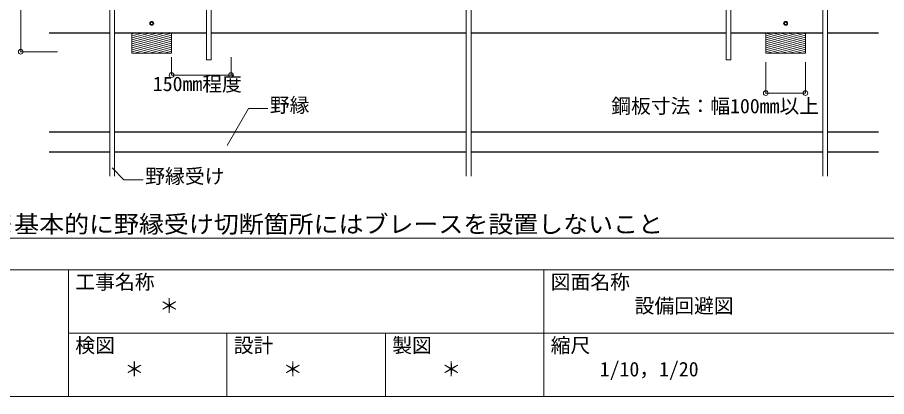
# Model space of a CAD drawing. Units: millimetres on the paper, with parts at other scales. Extents: x -195 to 195, y -140 to 138.
# Drawn here: x 3.6 to 113.3, y -137.5 to -89.7 of the extents above; entities that cross this region are included whole.
import ezdxf
from ezdxf.enums import TextEntityAlignment as Align

# ---------------------------------------------------------------- set-up
doc = ezdxf.new("R2010")
doc.units = ezdxf.units.MM
doc.header["$PDMODE"] = 32
doc.header["$PDSIZE"] = 0.6
for name, color, linetype, lineweight in [('1-2_野縁受け', 3, 'Continuous', 18), ('1-3_野縁', 2, 'Continuous', 25), ('1-5_寸法', 4, 'Continuous', 9), ('1-9_躯体他', 4, 'Continuous', 9), ('2-5_寸法', 4, 'Continuous', 9), ('2-6_文字', 7, 'Continuous', 18), ('F-3_野縁', 7, 'Continuous', 18)]:
    doc.layers.add(name, color=color, linetype=linetype, lineweight=lineweight)
doc.layers.add('F-6_文字', color=7, linetype='Continuous')
doc.styles.add('ＭＳ ゴシック', font='')
doc.styles.get('ＭＳ ゴシック').set_extended_font_data('MS Gothic')

msp = doc.modelspace()

# ---------------------------------------------------------------- linework, layer by layer
at = {"layer": '1-2_野縁受け'}
for p, q in [((15.215, -10.633), (15.215, -109.7)), ((15.815, -10.633), (15.815, -109.7)), ((105.215, -10.633), (105.215, -109.7)), ((105.815, -10.633), (105.815, -109.7)), ((27.415, -24.829), (27.415, -95.009)), ((28.015, -24.829), (28.015, -95.009)), ((93.615, -24.829), (93.615, -95.009)), ((60.215, -81.65), (60.215, -109.7)), ((60.815, -81.65), (60.815, -109.7)), ((28.015, -95.009), (27.415, -95.009))]:
    msp.add_line(p, q, dxfattribs=at)
msp.add_lwpolyline([(93.015, -24.829), (93.015, -95.009), (93.615, -95.009)], dxfattribs=at)
for centre, radius in [((20.515, -90.4), 0.25), ((20.515, -90.4), 0.2), ((20.515, -90.4), 0.15), ((100.515, -90.4), 0.25), ((100.515, -90.4), 0.2), ((100.515, -90.4), 0.15)]:
    msp.add_circle(centre, radius, dxfattribs=at)
at = {"layer": '1-3_野縁'}
for p, q in [((15.215, -91.65), (7.564, -91.65)), ((27.415, -91.65), (15.815, -91.65)), ((60.215, -91.65), (28.015, -91.65)), ((93.015, -91.65), (60.815, -91.65)), ((105.215, -91.65), (93.615, -91.65)), ((112.246, -91.65), (105.815, -91.65)), ((15.215, -104.15), (7.564, -104.15)), ((60.215, -104.15), (15.815, -104.15)), ((105.215, -104.15), (60.815, -104.15)), ((112.246, -104.15), (105.815, -104.15)), ((15.215, -106.65), (7.564, -106.65)), ((60.215, -106.65), (15.815, -106.65)), ((105.215, -106.65), (60.815, -106.65)), ((112.246, -106.65), (105.815, -106.65))]:
    msp.add_line(p, q, dxfattribs=at)
at = {"layer": '1-5_寸法'}
for p, q in [((18.015, -94.15), (23.015, -94.15)), ((103.015, -94.15), (98.015, -94.15))]:
    msp.add_line(p, q, dxfattribs=at)
at = {"layer": '1-9_躯体他'}
for p, q in [((18.015, -94.15), (18.015, -91.65)), ((23.015, -91.65), (18.015, -92.99)), ((18.35, -91.65), (18.015, -91.74)), ((22.082, -91.65), (18.015, -92.74)), ((19.283, -91.65), (18.015, -91.99)), ((20.216, -91.65), (18.015, -92.24)), ((21.149, -91.65), (18.015, -92.49)), ((23.015, -91.9), (18.015, -93.24)), ((23.015, -92.15), (18.015, -93.49)), ((23.015, -94.15), (23.015, -91.65)), ((98.015, -94.15), (98.015, -91.65)), ((98.015, -91.65), (103.015, -92.99)), ((98.015, -91.9), (103.015, -93.24)), ((98.015, -92.15), (103.015, -93.49)), ((98.948, -91.65), (103.015, -92.74)), ((99.881, -91.65), (103.015, -92.49)), ((100.814, -91.65), (103.015, -92.24)), ((101.747, -91.65), (103.015, -91.99)), ((102.68, -91.65), (103.015, -91.74)), ((103.015, -94.15), (103.015, -91.65)), ((23.015, -92.4), (18.015, -93.74)), ((23.015, -92.65), (18.015, -93.99)), ((23.015, -92.9), (18.35, -94.15)), ((23.015, -93.15), (19.283, -94.15)), ((98.015, -92.4), (103.015, -93.74)), ((98.015, -92.65), (103.015, -93.99)), ((98.015, -92.9), (102.68, -94.15)), ((98.015, -93.15), (101.747, -94.15)), ((23.015, -93.4), (20.216, -94.15)), ((23.015, -93.65), (21.149, -94.15)), ((23.015, -93.9), (22.082, -94.15)), ((98.015, -93.4), (100.814, -94.15)), ((98.015, -93.65), (99.881, -94.15)), ((98.015, -93.9), (98.948, -94.15))]:
    msp.add_line(p, q, dxfattribs=at)
at = {"layer": '2-5_寸法'}
for p, q in [((3.971, -26.65), (3.971, -93.99)), ((3.971, -93.99), (8.623, -93.99)), ((23.015, -96.929), (23.015, -94.676)), ((30.515, -96.929), (30.515, -94.676)), ((98.015, -99.208), (98.015, -95.293)), ((103.015, -99.208), (103.015, -95.293)), ((23.015, -96.929), (30.515, -96.929)), ((103.015, -99.208), (98.015, -99.208))]:
    msp.add_line(p, q, dxfattribs=at)
at = {"layer": '2-5_寸法', "color": 7}
for p in [(3.971, -93.99), (23.015, -96.929), (30.515, -96.929), (98.015, -99.208), (103.015, -99.208)]:
    msp.add_point(p, dxfattribs=at)
at = {"layer": '2-6_文字'}
for p, q in [((16.975, -110.127), (15.5, -108.653)), ((19.416, -110.127), (16.975, -110.127))]:
    msp.add_line(p, q, dxfattribs=at)
msp.add_lwpolyline([(35.143, -101.156), (32.702, -101.156), (30.021, -105.8)], dxfattribs=at)
at = {"layer": 'F-3_野縁', "color": 3}
for p, q in [((-191, -117.5), (191, -117.5)), ((-195, -121.5), (195, -121.5)), ((10, -121.5), (10, -137.5))]:
    msp.add_line(p, q, dxfattribs=at)
at = {"layer": 'F-3_野縁'}
for p, q in [((70, -121.5), (70, -137.5)), ((10, -129.5), (195, -129.5)), ((30, -129.5), (30, -137.5)), ((50, -129.5), (50, -137.5))]:
    msp.add_line(p, q, dxfattribs=at)
at = {"layer": 'F-3_野縁', "color": 3}
msp.add_lwpolyline([(-195, 137.5), (-195, -137.5), (195, -137.5)], dxfattribs=at)

# ---------------------------------------------------------------- texts
at = {"layer": '2-5_寸法', "style": 'ＭＳ ゴシック'}
msp.add_text('150mm程度', height=1.833, dxfattribs=at).set_placement((20.652, -99.503), align=Align.BOTTOM_LEFT)
at = {"layer": '2-6_文字', "color": 4, "style": 'ＭＳ ゴシック'}
for s, p in [('野縁', (35.411, -102.184)), ('鋼板寸法：幅100mm以上', (78.507, -102.3)), ('野縁受け', (19.684, -111.155))]:
    msp.add_text(s, height=1.833, dxfattribs=at).set_placement(p, align=Align.BOTTOM_LEFT)
at = {"layer": 'F-6_文字', "style": 'ＭＳ ゴシック', "width": 1.05}
msp.add_text('※基本的に野縁受け切断箇所にはブレースを設置しないこと', height=2.199, dxfattribs=at).set_placement((0, -117.5), align=Align.BOTTOM_LEFT)
at = {"layer": 'F-6_文字', "style": 'ＭＳ ゴシック'}
for s, p in [('工事名称', (10.863, -124.5)), ('図面名称', (70.863, -124.5)), ('＊', (21.463, -127.5)), ('設備回避図', (81.463, -127.5)), ('検図', (10.863, -132.5)), ('設計', (30.863, -132.5)), ('製図', (50.863, -132.5)), ('縮尺', (70.863, -132.5)), ('＊', (17.063, -135.5)), ('＊', (37.063, -135.5)), ('＊', (57.063, -135.5)), ('1/10，1/20', (77.063, -135.5))]:
    msp.add_text(s, height=1.833, dxfattribs=at).set_placement(p, align=Align.BOTTOM_LEFT)

doc.saveas('drawing.dxf')
